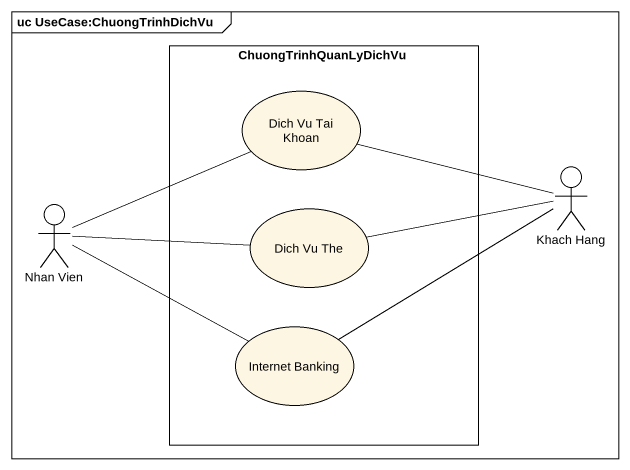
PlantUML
@startuml
mainframe uc UseCase:ChuongTrinhDichVu
rectangle ChuongTrinhQuanLyDichVu {
  usecase "Dich Vu Tai Khoan" as Dich_Vu_Tai_Khoan
  usecase "Dich Vu The" as Dich_Vu_The
  usecase "Internet Banking" as Internet_Banking
}
actor "Khach Hang" as Khach_Hang
actor "Nhan Vien" as Nhan_Vien
Dich_Vu_Tai_Khoan -right- Khach_Hang
Nhan_Vien -right- Dich_Vu_Tai_Khoan
Nhan_Vien -right- Dich_Vu_The
Nhan_Vien -right- Internet_Banking
Dich_Vu_The -right- Khach_Hang
Internet_Banking -right- Khach_Hang
@enduml
